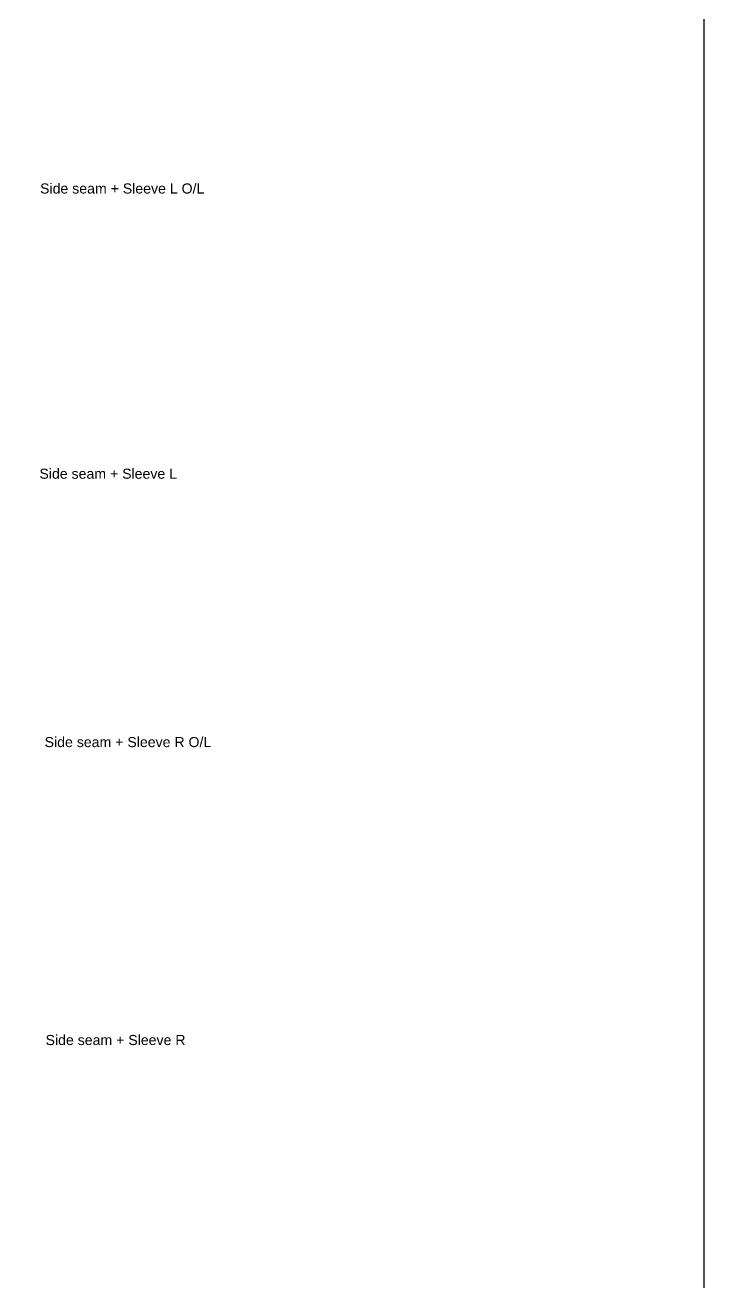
# Model space of a CAD drawing. Header units: feet. Extents: x 200 to 992, y 45 to 257.
# Drawn here: x 647.79 to 657.13, y 190.79 to 208.06 of the extents above; entities that cross this region are included whole.
import ezdxf

# ---------------------------------------------------------------- set-up
doc = ezdxf.new("R2010")
doc.units = ezdxf.units.FT
doc.header["$MEASUREMENT"] = 0
doc.layers.add('assembly operations', color=80, linetype='Continuous')
doc.styles.get("Standard").update_dxf_attribs({"font": 'arial.ttf'})

msp = doc.modelspace()

# ---------------------------------------------------------------- linework, layer by layer
at = {"linetype": 'ByBlock'}
msp.add_lwpolyline([(613.52126, 255.91339), (657.12849, 255.91339), (657.12849, 171.90198), (613.52126, 171.90198)], close=True, dxfattribs=at)

# ---------------------------------------------------------------- texts
at = {"layer": 'assembly operations', "linetype": 'ByBlock', "char_height": 0.1388878, "attachment_point": 1}
for s, insert, width in [('Side seam + Sleeve L O/L', (647.99926, 205.88499), 2.3560947), ('Side seam + Sleeve L', (647.99021, 201.96558), 1.9711217), ('Side seam + Sleeve R O/L', (648.06216, 198.27774), 2.3899166), ('Side seam + Sleeve R', (648.07504, 194.18333), 2.009619)]:
    msp.add_mtext(s, dxfattribs=dict(at, insert=insert, width=width))

doc.saveas('drawing.dxf')
